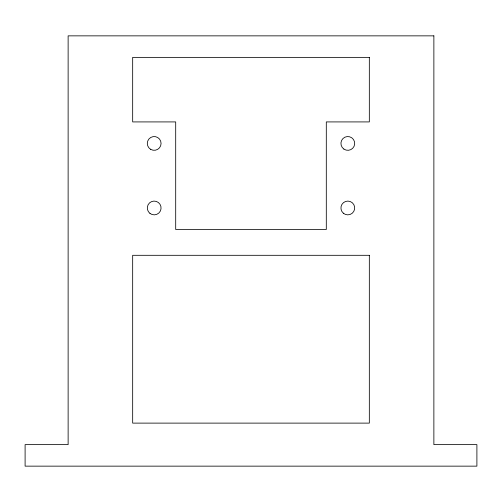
<?xml version="1.0" encoding="UTF-8"?>
<svg xmlns="http://www.w3.org/2000/svg" width="502" height="502" viewBox="0 0 502 502"><rect width="100%" height="100%" fill="white"/><g stroke="black" fill="none" stroke-linecap="round" stroke-linejoin="round"><path stroke-width="0.75" d="M433.872 35.855L68.128 35.855L68.128 444.628L25.1 444.628L25.1 466.145L476.9 466.145L476.9 444.628L433.872 444.628L433.872 35.855M369.328 57.372L132.672 57.372L132.672 121.917L175.7 121.917L175.7 229.483L326.3 229.483L326.3 121.917L369.328 121.917L369.328 57.372M369.328 255.305L132.672 255.305L132.672 423.117L369.328 423.117L369.328 255.305M343.876 149.075A6.884 6.884 0 0 0 354.676 144.018A6.884 6.884 0 0 0 344.899 137.19A6.884 6.884 0 0 0 343.876 149.075M343.312 213.181A6.884 6.884 0 0 0 354.575 209.265A6.884 6.884 0 0 0 345.552 201.471A6.884 6.884 0 0 0 343.312 213.181M149.979 213.419A6.884 6.884 0 0 0 161.01 208.888A6.884 6.884 0 0 0 151.573 201.603A6.884 6.884 0 0 0 149.979 213.419M150.732 149.383A6.884 6.884 0 0 0 161.073 143.44A6.884 6.884 0 0 0 150.757 137.46A6.884 6.884 0 0 0 150.732 149.383"/></g></svg>
